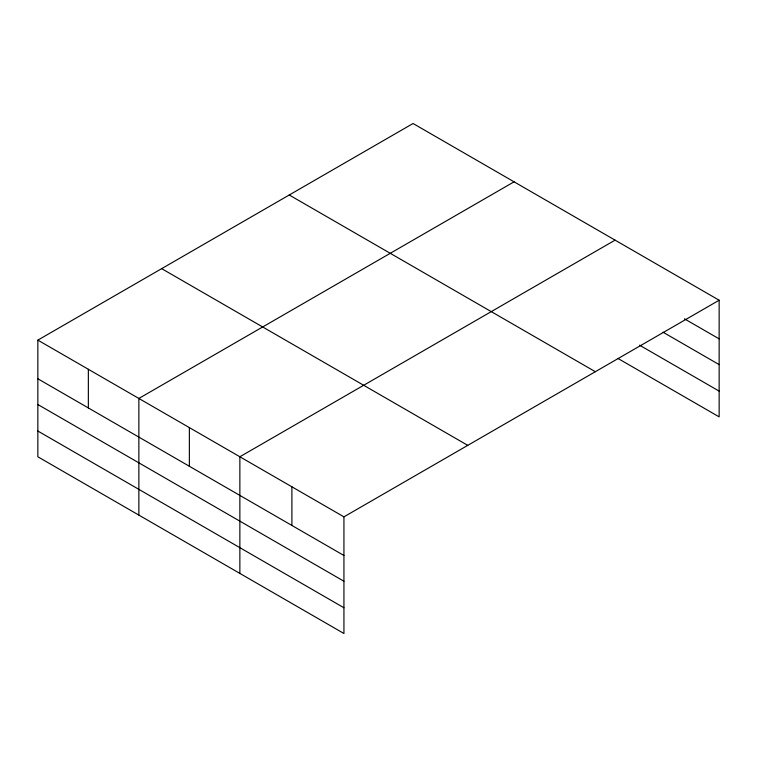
<?xml version="1.0" encoding="UTF-8"?>
<svg xmlns="http://www.w3.org/2000/svg" width="757" height="757" viewBox="0 0 757 757"><rect width="100%" height="100%" fill="white"/><g stroke="black" fill="none" stroke-linecap="round" stroke-linejoin="round"><path stroke-width="1.14" d="M719.15 300.226L413.067 123.505L37.85 340.13L37.85 456.783L343.933 633.495L343.933 516.851L719.15 300.226L719.15 416.87L618.138 358.553M514.069 181.822L138.862 398.447L138.862 515.091M615.081 240.139L239.865 456.764L239.865 573.409M684.46 318.839L719.15 338.871M663.037 332.209L719.15 364.609M639.57 345.183L719.15 391.123M289.24 194.994L595.333 371.706M161.667 268.65L467.76 445.362M37.85 340.13L343.933 516.851M37.85 378.784L343.933 555.496M37.85 404.522L343.933 581.234M37.85 431.036L343.933 607.757M291.899 486.808L291.899 525.453M189.364 427.61L189.364 466.255M88.351 369.293L88.351 407.938"/></g></svg>
